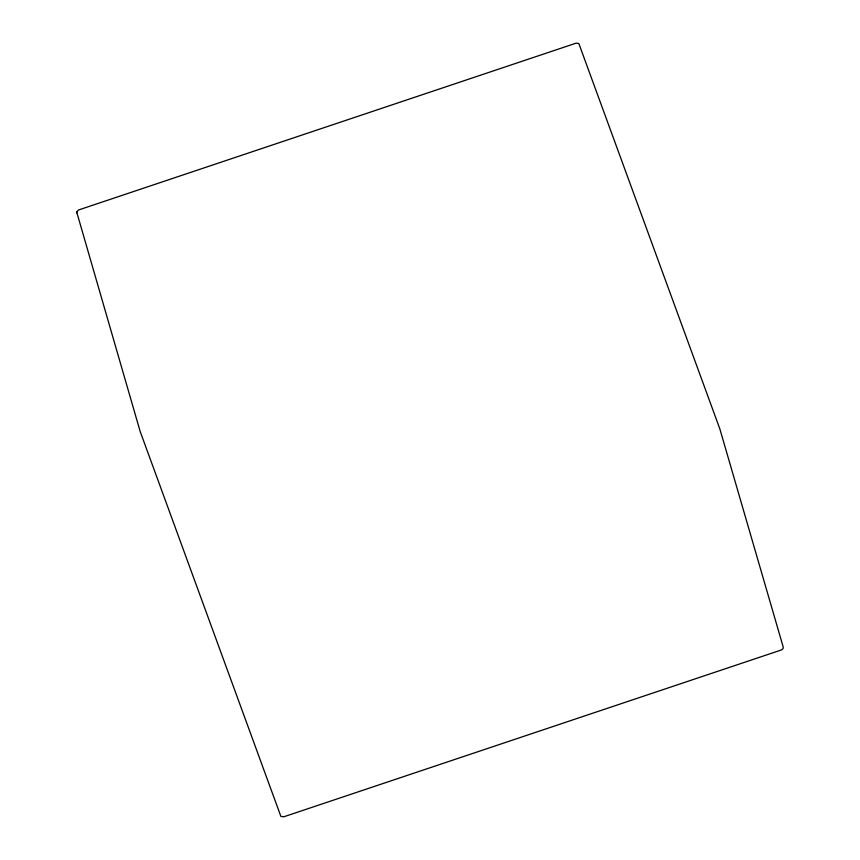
<?xml version="1.0" encoding="UTF-8"?>
<svg xmlns="http://www.w3.org/2000/svg" width="860" height="860" viewBox="0 0 860 860"><rect width="100%" height="100%" fill="white"/><g stroke="black" fill="none" stroke-linecap="round" stroke-linejoin="round"><path stroke-width="1.29" d="M76.68 211.969L78.518 209.99L576.178 43.129L578.866 43.591L719.831 428.871L783.234 647.107L782.987 648.773L781.375 649.966L283.725 816.817L280.865 816.366L140.148 431.419L76.68 211.969L76.712 212.861"/></g></svg>
